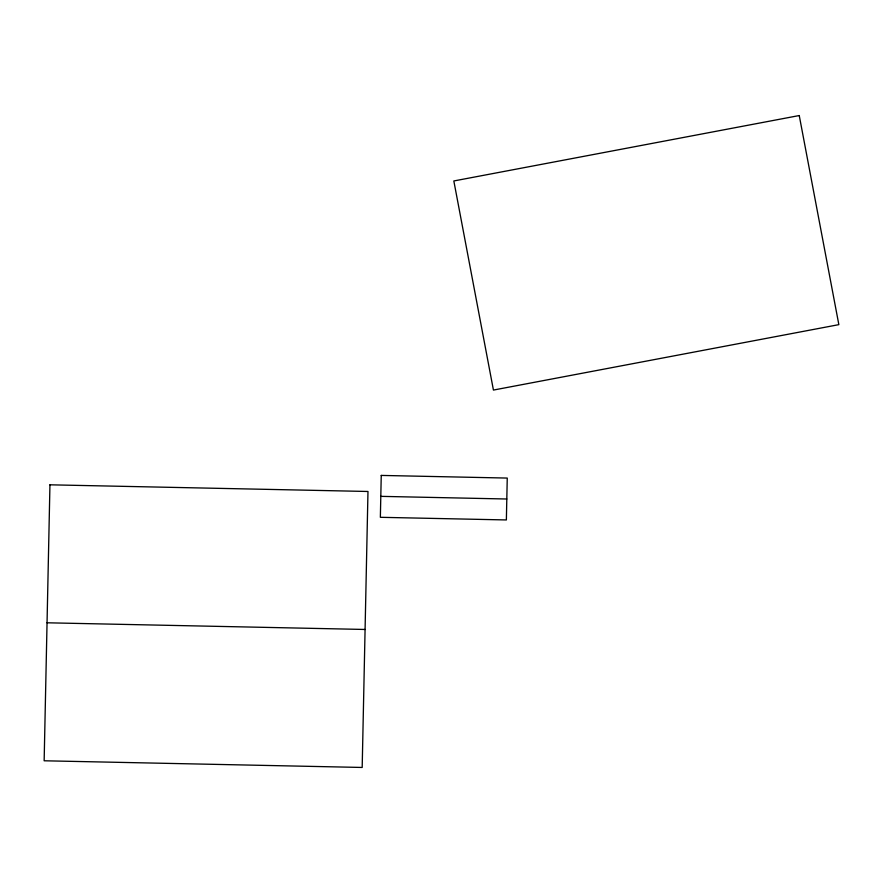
<?xml version="1.0" encoding="UTF-8"?>
<svg xmlns="http://www.w3.org/2000/svg" width="883" height="883" viewBox="0 0 883 883"><rect width="100%" height="100%" fill="white"/><g stroke="black" fill="none" stroke-linecap="round" stroke-linejoin="round"><path stroke-width="1.32" d="M380.805 496.356L506.809 499.005M47.042 622.791L365.087 629.469M49.945 484.811L44.15 760.782L362.185 767.459L367.979 491.478L49.945 484.811M381.246 475.418L380.363 517.306L506.367 519.944L507.25 478.067L381.246 475.418M799.247 115.541L453.829 180.96L493.431 390.065L838.85 324.646L799.247 115.541"/></g></svg>
